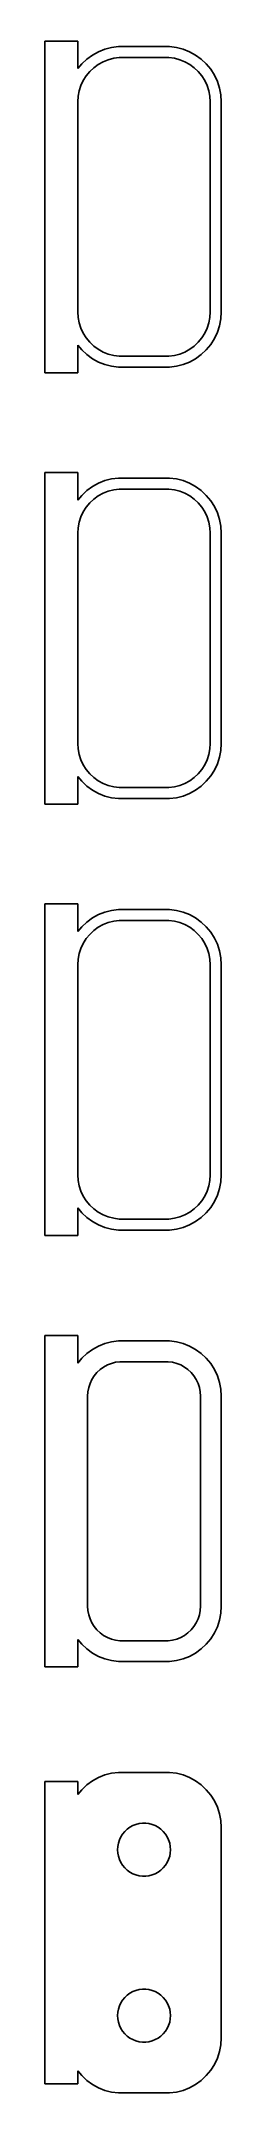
# Model space of a CAD drawing. Header units: metres. Extents: x -9 to 7, y 181 to 366.
import ezdxf

# ---------------------------------------------------------------- set-up
doc = ezdxf.new("R2010")
doc.units = ezdxf.units.M

msp = doc.modelspace()

# ---------------------------------------------------------------- linework, layer by layer
for p, q in [((-6, 365.99), (-9, 365.99)), ((-9, 365.99), (-9, 336.01)), ((-6, 363.493), (-6, 365.99)), ((-2.9369, 365.411), (-3.54507, 365.255)), ((-2.31395, 365.49), (-2.9369, 365.411)), ((2.31395, 365.49), (-2.31395, 365.49)), ((2.9369, 365.411), (2.31395, 365.49)), ((3.54507, 365.255), (2.9369, 365.411)), ((-5.64484, 363.923), (-6, 363.493)), ((-5.18712, 364.353), (-5.64484, 363.923)), ((-4.67912, 364.722), (-5.18712, 364.353)), ((-4.91586, 363.238), (-4.54968, 363.582)), ((-4.12889, 365.024), (-4.67912, 364.722)), ((-4.54968, 363.582), (-4.1433, 363.877)), ((-4.1433, 363.877), (-3.70311, 364.119)), ((-3.54507, 365.255), (-4.12889, 365.024)), ((-3.70311, 364.119), (-3.23605, 364.304)), ((-3.23605, 364.304), (-2.74951, 364.429)), ((-2.74951, 364.429), (-2.25116, 364.492)), ((-2.25116, 364.492), (2.25116, 364.492)), ((2.25116, 364.492), (2.74951, 364.429)), ((2.74951, 364.429), (3.23605, 364.304)), ((3.23605, 364.304), (3.70311, 364.119)), ((4.12889, 365.024), (3.54507, 365.255)), ((3.70311, 364.119), (4.1433, 363.877)), ((4.67912, 364.722), (4.12889, 365.024)), ((4.1433, 363.877), (4.54968, 363.582)), ((4.54968, 363.582), (4.91586, 363.238)), ((5.18712, 364.353), (4.67912, 364.722)), ((5.64484, 363.923), (5.18712, 364.353)), ((6.04507, 363.439), (5.64484, 363.923)), ((-5.87433, 361.495), (-5.7191, 361.972)), ((-5.7191, 361.972), (-5.50522, 362.427)), ((-5.50522, 362.427), (-5.23605, 362.851)), ((-5.23605, 362.851), (-4.91586, 363.238)), ((4.91586, 363.238), (5.23605, 362.851)), ((5.23605, 362.851), (5.50522, 362.427)), ((5.50522, 362.427), (5.7191, 361.972)), ((5.7191, 361.972), (5.87433, 361.495)), ((6.38153, 362.909), (6.04507, 363.439)), ((6.64888, 362.341), (6.38153, 362.909)), ((6.84291, 361.743), (6.64888, 362.341)), ((6.96057, 361.127), (6.84291, 361.743)), ((-6, 360.5), (-5.96844, 361.001)), ((-6, 341.5), (-6, 360.5)), ((-5.96844, 361.001), (-5.87433, 361.495)), ((5.87433, 361.495), (5.96844, 361.001)), ((5.96844, 361.001), (6, 360.5)), ((6, 360.5), (6, 341.5)), ((7, 360.5), (6.96057, 361.127)), ((7, 341.5), (7, 360.5)), ((-5.96844, 340.999), (-6, 341.5)), ((6, 341.5), (5.96844, 340.999)), ((6.96057, 340.873), (7, 341.5)), ((-5.87433, 340.505), (-5.96844, 340.999)), ((-5.7191, 340.028), (-5.87433, 340.505)), ((-5.50522, 339.573), (-5.7191, 340.028)), ((-5.23605, 339.149), (-5.50522, 339.573)), ((5.50522, 339.573), (5.23605, 339.149)), ((5.7191, 340.028), (5.50522, 339.573)), ((5.87433, 340.505), (5.7191, 340.028)), ((5.96844, 340.999), (5.87433, 340.505)), ((6.38153, 339.091), (6.64888, 339.659)), ((6.64888, 339.659), (6.84291, 340.257)), ((6.84291, 340.257), (6.96057, 340.873)), ((-6, 338.507), (-5.64484, 338.077)), ((-6, 336.01), (-6, 338.507)), ((-5.64484, 338.077), (-5.18712, 337.647)), ((-4.91586, 338.762), (-5.23605, 339.149)), ((-5.18712, 337.647), (-4.67912, 337.278)), ((-4.54968, 338.418), (-4.91586, 338.762)), ((-4.1433, 338.123), (-4.54968, 338.418)), ((-3.70311, 337.881), (-4.1433, 338.123)), ((-3.23605, 337.696), (-3.70311, 337.881)), ((-2.74951, 337.571), (-3.23605, 337.696)), ((3.23605, 337.696), (2.74951, 337.571)), ((3.70311, 337.881), (3.23605, 337.696)), ((4.1433, 338.123), (3.70311, 337.881)), ((4.54968, 338.418), (4.1433, 338.123)), ((4.91586, 338.762), (4.54968, 338.418)), ((4.67912, 337.278), (5.18712, 337.647)), ((5.23605, 339.149), (4.91586, 338.762)), ((5.18712, 337.647), (5.64484, 338.077)), ((5.64484, 338.077), (6.04507, 338.561)), ((6.04507, 338.561), (6.38153, 339.091)), ((-9, 336.01), (-6, 336.01)), ((-4.67912, 337.278), (-4.12889, 336.976)), ((-4.12889, 336.976), (-3.54507, 336.745)), ((-3.54507, 336.745), (-2.9369, 336.589)), ((-2.9369, 336.589), (-2.31395, 336.51)), ((-2.25116, 337.508), (-2.74951, 337.571)), ((-2.31395, 336.51), (2.31395, 336.51)), ((2.25116, 337.508), (-2.25116, 337.508)), ((2.74951, 337.571), (2.25116, 337.508)), ((2.31395, 336.51), (2.9369, 336.589)), ((2.9369, 336.589), (3.54507, 336.745)), ((3.54507, 336.745), (4.12889, 336.976)), ((4.12889, 336.976), (4.67912, 337.278)), ((-6, 326.99), (-9, 326.99)), ((-9, 326.99), (-9, 297.01)), ((-6, 324.493), (-6, 326.99)), ((-2.31395, 326.49), (-2.9369, 326.411)), ((2.31395, 326.49), (-2.31395, 326.49)), ((2.9369, 326.411), (2.31395, 326.49)), ((-5.64484, 324.923), (-6, 324.493)), ((-5.18712, 325.353), (-5.64484, 324.923)), ((-4.67912, 325.722), (-5.18712, 325.353)), ((-4.12889, 326.024), (-4.67912, 325.722)), ((-4.54968, 324.582), (-4.1433, 324.877)), ((-4.1433, 324.877), (-3.70311, 325.119)), ((-3.54507, 326.255), (-4.12889, 326.024)), ((-3.70311, 325.119), (-3.23605, 325.304)), ((-2.9369, 326.411), (-3.54507, 326.255)), ((-3.23605, 325.304), (-2.74951, 325.429)), ((-2.74951, 325.429), (-2.25116, 325.492)), ((-2.25116, 325.492), (2.25116, 325.492)), ((2.25116, 325.492), (2.74951, 325.429)), ((2.74951, 325.429), (3.23605, 325.304)), ((3.54507, 326.255), (2.9369, 326.411)), ((3.23605, 325.304), (3.70311, 325.119)), ((4.12889, 326.024), (3.54507, 326.255)), ((3.70311, 325.119), (4.1433, 324.877)), ((4.67912, 325.722), (4.12889, 326.024)), ((4.1433, 324.877), (4.54968, 324.582)), ((5.18712, 325.353), (4.67912, 325.722)), ((5.64484, 324.923), (5.18712, 325.353)), ((6.04507, 324.439), (5.64484, 324.923)), ((-5.87433, 322.495), (-5.7191, 322.972)), ((-5.7191, 322.972), (-5.50522, 323.427)), ((-5.50522, 323.427), (-5.23605, 323.851)), ((-5.23605, 323.851), (-4.91586, 324.238)), ((-4.91586, 324.238), (-4.54968, 324.582)), ((4.54968, 324.582), (4.91586, 324.238)), ((4.91586, 324.238), (5.23605, 323.851)), ((5.23605, 323.851), (5.50522, 323.427)), ((5.50522, 323.427), (5.7191, 322.972)), ((5.7191, 322.972), (5.87433, 322.495)), ((6.38153, 323.909), (6.04507, 324.439)), ((6.64888, 323.341), (6.38153, 323.909)), ((6.84291, 322.743), (6.64888, 323.341)), ((6.96057, 322.127), (6.84291, 322.743)), ((-6, 321.5), (-5.96844, 322.001)), ((-6, 302.5), (-6, 321.5)), ((-5.96844, 322.001), (-5.87433, 322.495)), ((5.87433, 322.495), (5.96844, 322.001)), ((5.96844, 322.001), (6, 321.5)), ((6, 321.5), (6, 302.5)), ((7, 321.5), (6.96057, 322.127)), ((7, 302.5), (7, 321.5)), ((-5.96844, 301.999), (-6, 302.5)), ((6, 302.5), (5.96844, 301.999)), ((6.96057, 301.873), (7, 302.5)), ((-5.87433, 301.505), (-5.96844, 301.999)), ((-5.7191, 301.028), (-5.87433, 301.505)), ((-5.50522, 300.573), (-5.7191, 301.028)), ((-5.23605, 300.149), (-5.50522, 300.573)), ((5.50522, 300.573), (5.23605, 300.149)), ((5.7191, 301.028), (5.50522, 300.573)), ((5.87433, 301.505), (5.7191, 301.028)), ((5.96844, 301.999), (5.87433, 301.505)), ((6.38153, 300.091), (6.64888, 300.659)), ((6.64888, 300.659), (6.84291, 301.257)), ((6.84291, 301.257), (6.96057, 301.873)), ((-6, 299.507), (-5.64484, 299.077)), ((-6, 297.01), (-6, 299.507)), ((-5.64484, 299.077), (-5.18712, 298.647)), ((-4.91586, 299.762), (-5.23605, 300.149)), ((-5.18712, 298.647), (-4.67912, 298.278)), ((-4.54968, 299.418), (-4.91586, 299.762)), ((-4.1433, 299.123), (-4.54968, 299.418)), ((-3.70311, 298.881), (-4.1433, 299.123)), ((-3.23605, 298.696), (-3.70311, 298.881)), ((-2.74951, 298.571), (-3.23605, 298.696)), ((3.23605, 298.696), (2.74951, 298.571)), ((3.70311, 298.881), (3.23605, 298.696)), ((4.1433, 299.123), (3.70311, 298.881)), ((4.54968, 299.418), (4.1433, 299.123)), ((4.91586, 299.762), (4.54968, 299.418)), ((4.67912, 298.278), (5.18712, 298.647)), ((5.23605, 300.149), (4.91586, 299.762)), ((5.18712, 298.647), (5.64484, 299.077)), ((5.64484, 299.077), (6.04507, 299.561)), ((6.04507, 299.561), (6.38153, 300.091)), ((-9, 297.01), (-6, 297.01)), ((-4.67912, 298.278), (-4.12889, 297.976)), ((-4.12889, 297.976), (-3.54507, 297.745)), ((-3.54507, 297.745), (-2.9369, 297.589)), ((-2.9369, 297.589), (-2.31395, 297.51)), ((-2.25116, 298.508), (-2.74951, 298.571)), ((-2.31395, 297.51), (2.31395, 297.51)), ((2.25116, 298.508), (-2.25116, 298.508)), ((2.74951, 298.571), (2.25116, 298.508)), ((2.31395, 297.51), (2.9369, 297.589)), ((2.9369, 297.589), (3.54507, 297.745)), ((3.54507, 297.745), (4.12889, 297.976)), ((4.12889, 297.976), (4.67912, 298.278)), ((-6, 287.99), (-9, 287.99)), ((-9, 287.99), (-9, 258.01)), ((-6, 285.493), (-6, 287.99)), ((-5.64484, 285.923), (-6, 285.493)), ((-5.18712, 286.353), (-5.64484, 285.923)), ((-4.67912, 286.722), (-5.18712, 286.353)), ((-4.12889, 287.024), (-4.67912, 286.722)), ((-4.54968, 285.582), (-4.1433, 285.877)), ((-4.1433, 285.877), (-3.70311, 286.119)), ((-3.54507, 287.255), (-4.12889, 287.024)), ((-3.70311, 286.119), (-3.23605, 286.304)), ((-2.9369, 287.411), (-3.54507, 287.255)), ((-3.23605, 286.304), (-2.74951, 286.429)), ((-2.31395, 287.49), (-2.9369, 287.411)), ((-2.74951, 286.429), (-2.25116, 286.492)), ((2.31395, 287.49), (-2.31395, 287.49)), ((-2.25116, 286.492), (2.25116, 286.492)), ((2.25116, 286.492), (2.74951, 286.429)), ((2.9369, 287.411), (2.31395, 287.49)), ((2.74951, 286.429), (3.23605, 286.304)), ((3.54507, 287.255), (2.9369, 287.411)), ((3.23605, 286.304), (3.70311, 286.119)), ((4.12889, 287.024), (3.54507, 287.255)), ((3.70311, 286.119), (4.1433, 285.877)), ((4.67912, 286.722), (4.12889, 287.024)), ((4.1433, 285.877), (4.54968, 285.582)), ((5.18712, 286.353), (4.67912, 286.722)), ((5.64484, 285.923), (5.18712, 286.353)), ((6.04507, 285.439), (5.64484, 285.923)), ((-5.87433, 283.495), (-5.7191, 283.972)), ((-5.7191, 283.972), (-5.50522, 284.427)), ((-5.50522, 284.427), (-5.23605, 284.851)), ((-5.23605, 284.851), (-4.91586, 285.238)), ((-4.91586, 285.238), (-4.54968, 285.582)), ((4.54968, 285.582), (4.91586, 285.238)), ((4.91586, 285.238), (5.23605, 284.851)), ((5.23605, 284.851), (5.50522, 284.427)), ((5.50522, 284.427), (5.7191, 283.972)), ((5.7191, 283.972), (5.87433, 283.495)), ((6.38153, 284.909), (6.04507, 285.439)), ((6.64888, 284.341), (6.38153, 284.909)), ((6.84291, 283.743), (6.64888, 284.341)), ((-6, 282.5), (-5.96844, 283.001)), ((-6, 263.5), (-6, 282.5)), ((-5.96844, 283.001), (-5.87433, 283.495)), ((5.87433, 283.495), (5.96844, 283.001)), ((5.96844, 283.001), (6, 282.5)), ((6, 282.5), (6, 263.5)), ((6.96057, 283.127), (6.84291, 283.743)), ((7, 282.5), (6.96057, 283.127)), ((7, 263.5), (7, 282.5)), ((-5.96844, 262.999), (-6, 263.5)), ((6, 263.5), (5.96844, 262.999)), ((6.96057, 262.873), (7, 263.5)), ((-5.87433, 262.505), (-5.96844, 262.999)), ((-5.7191, 262.028), (-5.87433, 262.505)), ((-5.50522, 261.573), (-5.7191, 262.028)), ((-5.23605, 261.149), (-5.50522, 261.573)), ((5.50522, 261.573), (5.23605, 261.149)), ((5.7191, 262.028), (5.50522, 261.573)), ((5.87433, 262.505), (5.7191, 262.028)), ((5.96844, 262.999), (5.87433, 262.505)), ((6.38153, 261.091), (6.64888, 261.659)), ((6.64888, 261.659), (6.84291, 262.257)), ((6.84291, 262.257), (6.96057, 262.873)), ((-6, 260.507), (-5.64484, 260.077)), ((-6, 258.01), (-6, 260.507)), ((-5.64484, 260.077), (-5.18712, 259.647)), ((-4.91586, 260.762), (-5.23605, 261.149)), ((-4.54968, 260.418), (-4.91586, 260.762)), ((-4.1433, 260.123), (-4.54968, 260.418)), ((-3.70311, 259.881), (-4.1433, 260.123)), ((-3.23605, 259.696), (-3.70311, 259.881)), ((-2.74951, 259.571), (-3.23605, 259.696)), ((3.23605, 259.696), (2.74951, 259.571)), ((3.70311, 259.881), (3.23605, 259.696)), ((4.1433, 260.123), (3.70311, 259.881)), ((4.54968, 260.418), (4.1433, 260.123)), ((4.91586, 260.762), (4.54968, 260.418)), ((5.23605, 261.149), (4.91586, 260.762)), ((5.18712, 259.647), (5.64484, 260.077)), ((5.64484, 260.077), (6.04507, 260.561)), ((6.04507, 260.561), (6.38153, 261.091)), ((-9, 258.01), (-6, 258.01)), ((-5.18712, 259.647), (-4.67912, 259.278)), ((-4.67912, 259.278), (-4.12889, 258.976)), ((-4.12889, 258.976), (-3.54507, 258.745)), ((-3.54507, 258.745), (-2.9369, 258.589)), ((-2.9369, 258.589), (-2.31395, 258.51)), ((-2.25116, 259.508), (-2.74951, 259.571)), ((-2.31395, 258.51), (2.31395, 258.51)), ((2.25116, 259.508), (-2.25116, 259.508)), ((2.74951, 259.571), (2.25116, 259.508)), ((2.31395, 258.51), (2.9369, 258.589)), ((2.9369, 258.589), (3.54507, 258.745)), ((3.54507, 258.745), (4.12889, 258.976)), ((4.12889, 258.976), (4.67912, 259.278)), ((4.67912, 259.278), (5.18712, 259.647)), ((-6, 248.979), (-9, 248.979)), ((-9, 248.979), (-9, 219.021)), ((-6, 246.493), (-6, 248.979)), ((-5.64484, 246.923), (-6, 246.493)), ((-5.18712, 247.353), (-5.64484, 246.923)), ((-4.67912, 247.722), (-5.18712, 247.353)), ((-4.12889, 248.024), (-4.67912, 247.722)), ((-3.54507, 248.255), (-4.12889, 248.024)), ((-2.9369, 248.411), (-3.54507, 248.255)), ((-2.31395, 248.49), (-2.9369, 248.411)), ((2.31395, 248.49), (-2.31395, 248.49)), ((2.9369, 248.411), (2.31395, 248.49)), ((3.54507, 248.255), (2.9369, 248.411)), ((4.12889, 248.024), (3.54507, 248.255)), ((4.67912, 247.722), (4.12889, 248.024)), ((5.18712, 247.353), (4.67912, 247.722)), ((5.64484, 246.923), (5.18712, 247.353)), ((6.04507, 246.439), (5.64484, 246.923)), ((-4.89432, 244.646), (-4.72786, 245)), ((-4.72786, 245), (-4.5184, 245.33)), ((-4.5184, 245.33), (-4.26921, 245.631)), ((-4.26921, 245.631), (-3.98424, 245.899)), ((-3.98424, 245.899), (-3.66798, 246.128)), ((-3.66798, 246.128), (-3.32541, 246.317)), ((-3.32541, 246.317), (-2.96194, 246.461)), ((-2.96194, 246.461), (-2.5833, 246.558)), ((-2.5833, 246.558), (-2.19545, 246.607)), ((-2.19545, 246.607), (2.19545, 246.607)), ((2.19545, 246.607), (2.5833, 246.558)), ((2.5833, 246.558), (2.96194, 246.461)), ((2.96194, 246.461), (3.32541, 246.317)), ((3.32541, 246.317), (3.66798, 246.128)), ((3.66798, 246.128), (3.98424, 245.899)), ((3.98424, 245.899), (4.26921, 245.631)), ((4.26921, 245.631), (4.5184, 245.33)), ((4.5184, 245.33), (4.72786, 245)), ((4.72786, 245), (4.89432, 244.646)), ((6.38153, 245.909), (6.04507, 246.439)), ((6.64888, 245.341), (6.38153, 245.909)), ((6.84291, 244.743), (6.64888, 245.341)), ((-5.11292, 243.5), (-5.08836, 243.89)), ((-5.11292, 224.5), (-5.11292, 243.5)), ((-5.08836, 243.89), (-5.01512, 244.274)), ((-5.01512, 244.274), (-4.89432, 244.646)), ((4.89432, 244.646), (5.01512, 244.274)), ((5.01512, 244.274), (5.08836, 243.89)), ((5.08836, 243.89), (5.11292, 243.5)), ((5.11292, 243.5), (5.11292, 224.5)), ((6.96057, 244.127), (6.84291, 244.743)), ((7, 243.5), (6.96057, 244.127)), ((7, 224.5), (7, 243.5)), ((-5.08836, 224.11), (-5.11292, 224.5)), ((5.11292, 224.5), (5.08836, 224.11)), ((6.96057, 223.873), (7, 224.5)), ((-5.01512, 223.726), (-5.08836, 224.11)), ((-4.89432, 223.354), (-5.01512, 223.726)), ((-4.72786, 223), (-4.89432, 223.354)), ((-4.5184, 222.67), (-4.72786, 223)), ((-4.26921, 222.369), (-4.5184, 222.67)), ((4.5184, 222.67), (4.26921, 222.369)), ((4.72786, 223), (4.5184, 222.67)), ((4.89432, 223.354), (4.72786, 223)), ((5.01512, 223.726), (4.89432, 223.354)), ((5.08836, 224.11), (5.01512, 223.726)), ((6.38153, 222.091), (6.64888, 222.659)), ((6.64888, 222.659), (6.84291, 223.257)), ((6.84291, 223.257), (6.96057, 223.873)), ((-6, 221.507), (-5.64484, 221.077)), ((-6, 219.021), (-6, 221.507)), ((-5.64484, 221.077), (-5.18712, 220.647)), ((-3.98424, 222.101), (-4.26921, 222.369)), ((-3.66798, 221.872), (-3.98424, 222.101)), ((-3.32541, 221.683), (-3.66798, 221.872)), ((-2.96194, 221.539), (-3.32541, 221.683)), ((-2.5833, 221.442), (-2.96194, 221.539)), ((-2.19545, 221.393), (-2.5833, 221.442)), ((2.19545, 221.393), (-2.19545, 221.393)), ((2.5833, 221.442), (2.19545, 221.393)), ((2.96194, 221.539), (2.5833, 221.442)), ((3.32541, 221.683), (2.96194, 221.539)), ((3.66798, 221.872), (3.32541, 221.683)), ((3.98424, 222.101), (3.66798, 221.872)), ((4.26921, 222.369), (3.98424, 222.101)), ((5.18712, 220.647), (5.64484, 221.077)), ((5.64484, 221.077), (6.04507, 221.561)), ((6.04507, 221.561), (6.38153, 222.091)), ((-9, 219.021), (-6, 219.021)), ((-5.18712, 220.647), (-4.67912, 220.278)), ((-4.67912, 220.278), (-4.12889, 219.976)), ((-4.12889, 219.976), (-3.54507, 219.745)), ((-3.54507, 219.745), (-2.9369, 219.589)), ((-2.9369, 219.589), (-2.31395, 219.51)), ((-2.31395, 219.51), (2.31395, 219.51)), ((2.31395, 219.51), (2.9369, 219.589)), ((2.9369, 219.589), (3.54507, 219.745)), ((3.54507, 219.745), (4.12889, 219.976)), ((4.12889, 219.976), (4.67912, 220.278)), ((4.67912, 220.278), (5.18712, 220.647)), ((-6, 208.653), (-9, 208.653)), ((-9, 208.653), (-9, 181.347)), ((-6, 207.493), (-6, 208.653)), ((-5.64484, 207.923), (-6, 207.493)), ((-5.18712, 208.353), (-5.64484, 207.923)), ((-4.67912, 208.722), (-5.18712, 208.353)), ((-4.12889, 209.024), (-4.67912, 208.722)), ((-3.54507, 209.255), (-4.12889, 209.024)), ((-2.9369, 209.411), (-3.54507, 209.255)), ((-2.31395, 209.49), (-2.9369, 209.411)), ((2.31395, 209.49), (-2.31395, 209.49)), ((2.9369, 209.411), (2.31395, 209.49)), ((3.54507, 209.255), (2.9369, 209.411)), ((4.12889, 209.024), (3.54507, 209.255)), ((4.67912, 208.722), (4.12889, 209.024)), ((5.18712, 208.353), (4.67912, 208.722)), ((5.64484, 207.923), (5.18712, 208.353)), ((6.04507, 207.439), (5.64484, 207.923)), ((6.38153, 206.909), (6.04507, 207.439)), ((6.64888, 206.341), (6.38153, 206.909)), ((6.84291, 205.743), (6.64888, 206.341)), ((-1.94164, 203.911), (-1.74951, 204.143)), ((-1.74951, 204.143), (-1.52982, 204.349)), ((-1.52982, 204.349), (-1.28598, 204.526)), ((-1.28598, 204.526), (-1.02187, 204.672)), ((-1.02187, 204.672), (-0.741638, 204.783)), ((-0.741638, 204.783), (-0.449707, 204.857)), ((-0.449707, 204.857), (-0.150696, 204.895)), ((-0.150696, 204.895), (0.150696, 204.895)), ((0.150696, 204.895), (0.449707, 204.857)), ((0.449707, 204.857), (0.741638, 204.783)), ((0.741638, 204.783), (1.02187, 204.672)), ((1.02187, 204.672), (1.28598, 204.526)), ((1.28598, 204.526), (1.52982, 204.349)), ((1.52982, 204.349), (1.74951, 204.143)), ((1.74951, 204.143), (1.94164, 203.911)), ((6.96057, 205.127), (6.84291, 205.743)), ((7, 204.5), (6.96057, 205.127)), ((7, 185.5), (7, 204.5)), ((-2.39999, 202.5), (-2.38107, 202.801)), ((-2.38107, 202.199), (-2.39999, 202.5)), ((-2.38107, 202.801), (-2.32458, 203.097)), ((-2.32458, 201.903), (-2.38107, 202.199)), ((-2.32458, 203.097), (-2.23146, 203.383)), ((-2.23146, 203.383), (-2.10313, 203.656)), ((-2.10313, 203.656), (-1.94164, 203.911)), ((1.94164, 203.911), (2.10313, 203.656)), ((2.10313, 203.656), (2.23146, 203.383)), ((2.23146, 203.383), (2.32458, 203.097)), ((2.32458, 203.097), (2.38107, 202.801)), ((2.38107, 202.199), (2.32458, 201.903)), ((2.38107, 202.801), (2.39999, 202.5)), ((2.39999, 202.5), (2.38107, 202.199)), ((-2.23146, 201.617), (-2.32458, 201.903)), ((-2.10313, 201.344), (-2.23146, 201.617)), ((-1.94164, 201.089), (-2.10313, 201.344)), ((-1.74951, 200.857), (-1.94164, 201.089)), ((-1.52982, 200.651), (-1.74951, 200.857)), ((-1.28598, 200.474), (-1.52982, 200.651)), ((-1.02187, 200.328), (-1.28598, 200.474)), ((-0.741638, 200.217), (-1.02187, 200.328)), ((1.02187, 200.328), (0.741638, 200.217)), ((1.28598, 200.474), (1.02187, 200.328)), ((1.52982, 200.651), (1.28598, 200.474)), ((1.74951, 200.857), (1.52982, 200.651)), ((1.94164, 201.089), (1.74951, 200.857)), ((2.10313, 201.344), (1.94164, 201.089)), ((2.23146, 201.617), (2.10313, 201.344)), ((2.32458, 201.903), (2.23146, 201.617)), ((-0.449707, 200.143), (-0.741638, 200.217)), ((-0.150696, 200.105), (-0.449707, 200.143)), ((0.150696, 200.105), (-0.150696, 200.105)), ((0.449707, 200.143), (0.150696, 200.105)), ((0.741638, 200.217), (0.449707, 200.143)), ((-1.74951, 189.143), (-1.52982, 189.349)), ((-1.52982, 189.349), (-1.28598, 189.526)), ((-1.28598, 189.526), (-1.02187, 189.672)), ((-1.02187, 189.672), (-0.741638, 189.783)), ((-0.741638, 189.783), (-0.449707, 189.857)), ((-0.449707, 189.857), (-0.150696, 189.895)), ((-0.150696, 189.895), (0.150696, 189.895)), ((0.150696, 189.895), (0.449707, 189.857)), ((0.449707, 189.857), (0.741638, 189.783)), ((0.741638, 189.783), (1.02187, 189.672)), ((1.02187, 189.672), (1.28598, 189.526)), ((1.28598, 189.526), (1.52982, 189.349)), ((1.52982, 189.349), (1.74951, 189.143)), ((-2.39999, 187.5), (-2.38107, 187.801)), ((-2.38107, 187.199), (-2.39999, 187.5)), ((-2.38107, 187.801), (-2.32458, 188.097)), ((-2.32458, 188.097), (-2.23146, 188.383)), ((-2.23146, 188.383), (-2.10313, 188.656)), ((-2.10313, 188.656), (-1.94164, 188.911)), ((-1.94164, 188.911), (-1.74951, 189.143)), ((1.74951, 189.143), (1.94164, 188.911)), ((1.94164, 188.911), (2.10313, 188.656)), ((2.10313, 188.656), (2.23146, 188.383)), ((2.23146, 188.383), (2.32458, 188.097)), ((2.32458, 188.097), (2.38107, 187.801)), ((2.38107, 187.801), (2.39999, 187.5)), ((2.39999, 187.5), (2.38107, 187.199)), ((-2.32458, 186.903), (-2.38107, 187.199)), ((-2.23146, 186.617), (-2.32458, 186.903)), ((-2.10313, 186.344), (-2.23146, 186.617)), ((-1.94164, 186.089), (-2.10313, 186.344)), ((-1.74951, 185.857), (-1.94164, 186.089)), ((-1.52982, 185.651), (-1.74951, 185.857)), ((-1.28598, 185.474), (-1.52982, 185.651)), ((1.52982, 185.651), (1.28598, 185.474)), ((1.74951, 185.857), (1.52982, 185.651)), ((1.94164, 186.089), (1.74951, 185.857)), ((2.10313, 186.344), (1.94164, 186.089)), ((2.23146, 186.617), (2.10313, 186.344)), ((2.32458, 186.903), (2.23146, 186.617)), ((2.38107, 187.199), (2.32458, 186.903)), ((6.96057, 184.873), (7, 185.5)), ((-1.02187, 185.328), (-1.28598, 185.474)), ((-0.741638, 185.217), (-1.02187, 185.328)), ((-0.449707, 185.143), (-0.741638, 185.217)), ((-0.150696, 185.105), (-0.449707, 185.143)), ((0.150696, 185.105), (-0.150696, 185.105)), ((0.449707, 185.143), (0.150696, 185.105)), ((0.741638, 185.217), (0.449707, 185.143)), ((1.02187, 185.328), (0.741638, 185.217)), ((1.28598, 185.474), (1.02187, 185.328)), ((6.38153, 183.091), (6.64888, 183.659)), ((6.64888, 183.659), (6.84291, 184.257)), ((6.84291, 184.257), (6.96057, 184.873)), ((-6, 181.347), (-6, 182.507)), ((-6, 182.507), (-5.64484, 182.077)), ((-5.64484, 182.077), (-5.18712, 181.647)), ((5.18712, 181.647), (5.64484, 182.077)), ((5.64484, 182.077), (6.04507, 182.561)), ((6.04507, 182.561), (6.38153, 183.091)), ((-9, 181.347), (-6, 181.347)), ((-5.18712, 181.647), (-4.67912, 181.278)), ((-4.67912, 181.278), (-4.12889, 180.976)), ((-4.12889, 180.976), (-3.54507, 180.745)), ((-3.54507, 180.745), (-2.9369, 180.589)), ((-2.9369, 180.589), (-2.31395, 180.51)), ((-2.31395, 180.51), (2.31395, 180.51)), ((2.31395, 180.51), (2.9369, 180.589)), ((2.9369, 180.589), (3.54507, 180.745)), ((3.54507, 180.745), (4.12889, 180.976)), ((4.12889, 180.976), (4.67912, 181.278)), ((4.67912, 181.278), (5.18712, 181.647))]:
    msp.add_line(p, q)

doc.saveas('drawing.dxf')
